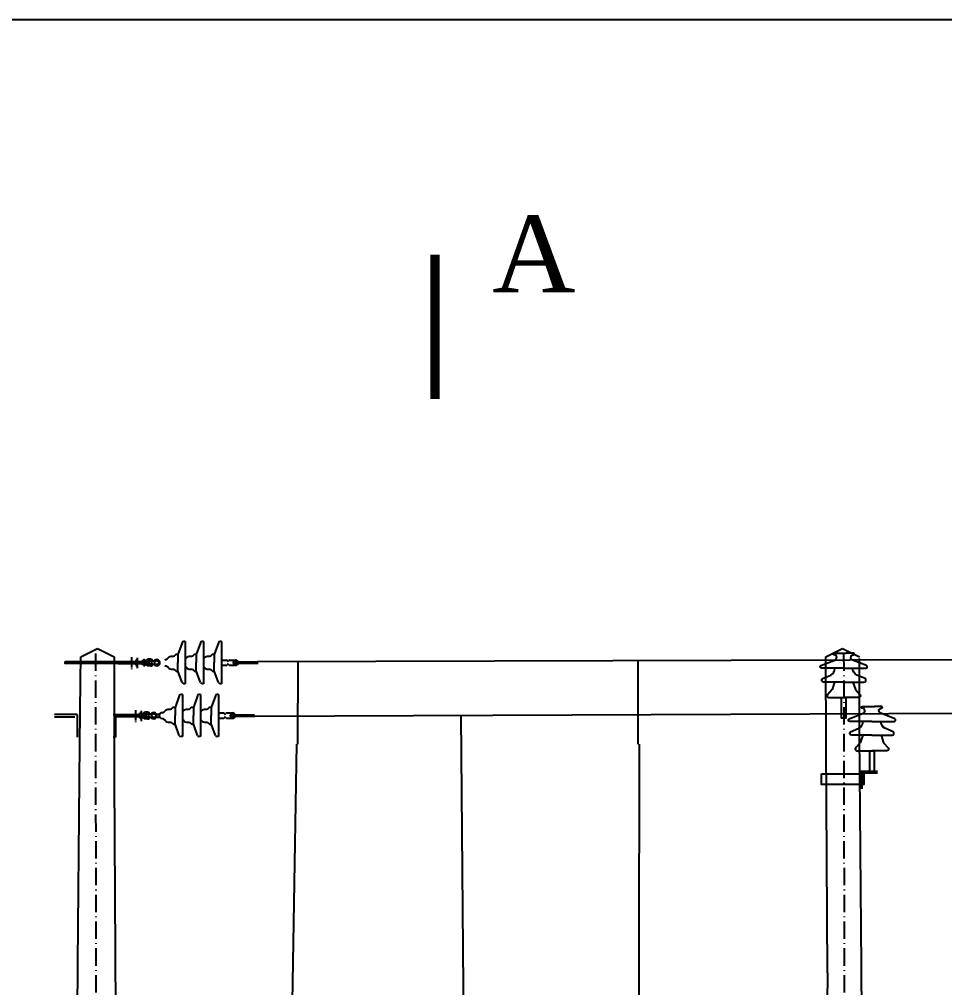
# Model space of a CAD drawing. Header units: inches. Extents: x -246336 to 136055, y -106871 to 69513.
# Drawn here: x -212290 to -209096, y 15568 to 18912 of the extents above; entities that cross this region are included whole.
import ezdxf

# ---------------------------------------------------------------- set-up
doc = ezdxf.new("R2010")
doc.units = ezdxf.units.IN
doc.header["$MEASUREMENT"] = 0
doc.linetypes.add('ACAD_ISO10W100', pattern=[18.5, 12, -3, 0.5, -3])
doc.linetypes.add('CENTER', pattern=[2, 1.25, -0.25, 0.25, -0.25])
for name, color, linetype in [('COT_MONG', 5, 'Continuous'), ('Layer1', 7, 'Continuous'), ('XA-TT1', 7, 'Continuous'), ('XA-TT2', 7, 'Continuous')]:
    doc.layers.add(name, color=color, linetype=linetype)
doc.styles.add('VIET4', font='Vhtime.ttf', dxfattribs={"height": 4})

# ---------------------------------------------------------------- blocks, each defined once
blk = doc.blocks.new('SUDUNG')
at = {"layer": 'XA-TT1', "linetype": 'Continuous'}
for points in [[(0, 1.167), (-0.515, 1.167, -0.756652), (-0.532, 1.227), (-0.207, 1.356, 0.805003), (-0.219, 1.476, -1.319257), (-0.218, 1.516), (-0.057, 1.516)], [(0, 1.167), (0.515, 1.167, 0.756652), (0.532, 1.227), (0.207, 1.356, -0.805003), (0.219, 1.476, 1.319257), (0.218, 1.516), (-0.059, 1.516)], [(0, 0.843), (-0.471, 0.843, -0.745259), (-0.495, 0.923), (-0.303, 1.007, 0.255502), (-0.206, 1.162)], [(0, 0.843), (0.471, 0.843, 0.745259), (0.495, 0.923), (0.303, 1.007, -0.255502), (0.206, 1.162)], [(-0.213, 0.843), (-0.271, 0.67), (-0.38, 0.548, 0.566381), (-0.348, 0.483), (0, 0.483)], [(0.213, 0.843), (0.271, 0.67), (0.38, 0.548, -0.566381), (0.348, 0.483), (0, 0.483)]]:
    blk.add_lwpolyline(points, format="xyb", dxfattribs=at)
blk.add_lwpolyline([(-0.052, 0.483), (-0.052, 0), (0.052, 0), (0.052, 0.483)], close=True, dxfattribs=at)
blk = doc.blocks.new('A$C12321B95')
at = {"layer": 'XA-TT1', "linetype": 'Continuous', "xscale": -2.7, "yscale": 2.7, "zscale": 2.7, "rotation": 90}
blk.add_blockref('SUDUNG', (4.095, 1.478), dxfattribs=at)

msp = doc.modelspace()

# ---------------------------------------------------------------- linework, layer by layer
at = {"color": 1}
msp.add_line((-216812.302, 18911.503), (-191394.958, 18911.503), dxfattribs=at)
for p, q in [((-211728.408, 16758.666), (-211742.865, 16718.333)), ((-211717.725, 16763.005), (-211722.243, 16763.005)), ((-211717.725, 16763.005), (-211717.725, 16617.658)), ((-211665.287, 16758.666), (-211679.744, 16718.333)), ((-211654.604, 16763.005), (-211659.122, 16763.005)), ((-211654.604, 16763.005), (-211654.604, 16617.658)), ((-211603.293, 16758.666), (-211617.75, 16718.333)), ((-211592.61, 16763.005), (-211597.128, 16763.005)), ((-211592.61, 16763.005), (-211592.61, 16617.658)), ((-211742.865, 16718.333), (-211742.865, 16690.332)), ((-211679.744, 16718.333), (-211679.744, 16690.332)), ((-211617.75, 16718.333), (-211617.75, 16690.332)), ((-211956.752, 16693.628), (-211878.789, 16693.628)), ((-211878.789, 16685.831), (-211948.956, 16685.831)), ((-211902.922, 16693.652), (-211902.922, 16685.856)), ((-211891.531, 16696.905), (-211891.531, 16695.267)), ((-211891.531, 16683.807), (-211891.531, 16685.444)), ((-211887.715, 16697.427), (-211887.715, 16696.905)), ((-211884.074, 16697.427), (-211887.715, 16697.427)), ((-211887.715, 16683.285), (-211887.715, 16683.807)), ((-211886.967, 16697.427), (-211886.967, 16699.328)), ((-211884.074, 16699.716), (-211886.254, 16699.716)), ((-211885.539, 16699.328), (-211885.539, 16697.427)), ((-211885.539, 16699.328), (-211885.539, 16697.427)), ((-211885.456, 16685.439), (-211885.456, 16695.267)), ((-211853.022, 16696.88), (-211867.399, 16696.88)), ((-211837.952, 16695.243), (-211867.399, 16695.243)), ((-211837.952, 16685.42), (-211867.399, 16685.42)), ((-211853.022, 16683.783), (-211867.399, 16683.783)), ((-211859.942, 16699.692), (-211857.762, 16699.692)), ((-211859.942, 16697.402), (-211856.301, 16697.402)), ((-211858.56, 16685.415), (-211858.56, 16695.243)), ((-211858.477, 16699.304), (-211858.477, 16697.402)), ((-211857.049, 16697.402), (-211857.049, 16699.304)), ((-211856.301, 16697.402), (-211856.301, 16696.88)), ((-211856.301, 16683.261), (-211856.301, 16683.783)), ((-211853.022, 16696.88), (-211848.095, 16701.792)), ((-211853.022, 16683.783), (-211848.095, 16678.871)), ((-211837.952, 16701.792), (-211848.095, 16701.792)), ((-211837.952, 16695.243), (-211826.763, 16695.243)), ((-211837.952, 16685.42), (-211826.763, 16685.42)), ((-211827.598, 16685.42), (-211825.522, 16685.42)), ((-211826.763, 16695.243), (-211825.522, 16695.243)), ((-211742.865, 16662.33), (-211742.865, 16690.332)), ((-211679.744, 16662.33), (-211679.744, 16690.332)), ((-211617.75, 16662.33), (-211617.75, 16690.332)), ((-211592.091, 16699.387), (-211574.656, 16699.387)), ((-211571.918, 16696.45), (-211572.805, 16697.336)), ((-211571.918, 16684.213), (-211572.805, 16683.327)), ((-211568.215, 16696.45), (-211567.329, 16697.336)), ((-211568.215, 16684.213), (-211567.329, 16683.327)), ((-211565.478, 16699.387), (-211563.494, 16699.387)), ((-211563.494, 16699.387), (-211543.877, 16699.387)), ((-211548.207, 16694.2), (-211543.877, 16694.2)), ((-211548.207, 16686.463), (-211543.877, 16686.463)), ((-211884.074, 16683.285), (-211887.715, 16683.285)), ((-211887.034, 16682.91), (-211887.034, 16681.009)), ((-211884.141, 16683.298), (-211886.321, 16683.298)), ((-211884.141, 16680.62), (-211886.321, 16680.62)), ((-211885.606, 16681.009), (-211885.606, 16682.91)), ((-211885.606, 16681.009), (-211885.606, 16682.91)), ((-211885.425, 16680.615), (-211885.425, 16679.284)), ((-211885.425, 16679.284), (-211884.074, 16679.284)), ((-211885.425, 16679.284), (-211885.001, 16678.92)), ((-211885.001, 16678.92), (-211884.074, 16678.92)), ((-211883.147, 16678.92), (-211884.074, 16678.92)), ((-211860.009, 16683.274), (-211857.829, 16683.274)), ((-211860.009, 16680.596), (-211857.829, 16680.596)), ((-211859.942, 16683.261), (-211856.301, 16683.261)), ((-211858.591, 16679.259), (-211859.942, 16679.259)), ((-211858.591, 16679.259), (-211859.015, 16678.896)), ((-211858.591, 16680.591), (-211858.591, 16679.259)), ((-211858.544, 16680.984), (-211858.544, 16682.886)), ((-211857.116, 16682.886), (-211857.116, 16680.984)), ((-211837.952, 16678.871), (-211848.095, 16678.871)), ((-211728.408, 16621.997), (-211742.865, 16662.33)), ((-211665.287, 16621.997), (-211679.744, 16662.33)), ((-211603.293, 16621.997), (-211617.75, 16662.33)), ((-211592.091, 16681.277), (-211574.656, 16681.277)), ((-211565.478, 16681.277), (-211543.877, 16681.277)), ((-211565.478, 16681.277), (-211563.494, 16681.277)), ((-211717.725, 16617.658), (-211722.243, 16617.658)), ((-211654.604, 16617.658), (-211659.122, 16617.658)), ((-211592.61, 16617.658), (-211597.128, 16617.658)), ((-211738.531, 16575.734), (-211752.988, 16535.401)), ((-211727.848, 16580.074), (-211732.366, 16580.074)), ((-211727.848, 16580.074), (-211727.848, 16434.726)), ((-211675.409, 16575.734), (-211689.866, 16535.401)), ((-211664.726, 16580.074), (-211669.244, 16580.074)), ((-211664.726, 16580.074), (-211664.726, 16434.726)), ((-211613.415, 16575.734), (-211627.872, 16535.401)), ((-211602.732, 16580.074), (-211607.25, 16580.074)), ((-211602.732, 16580.074), (-211602.732, 16434.726)), ((-211872.957, 16514.471), (-211872.957, 16516.372)), ((-211870.064, 16516.76), (-211872.244, 16516.76)), ((-211871.529, 16516.372), (-211871.529, 16514.471)), ((-211871.529, 16516.372), (-211871.529, 16514.471)), ((-211870.064, 16516.76), (-211867.885, 16516.76)), ((-211868.599, 16516.372), (-211868.599, 16514.471)), ((-211867.172, 16514.471), (-211867.172, 16516.372)), ((-211863.145, 16513.949), (-211858.218, 16518.86)), ((-211848.075, 16518.86), (-211858.218, 16518.86)), ((-211752.988, 16535.401), (-211752.988, 16507.4)), ((-211689.866, 16535.401), (-211689.866, 16507.4)), ((-211627.872, 16535.401), (-211627.872, 16507.4)), ((-211602.214, 16516.455), (-211584.778, 16516.455)), ((-211575.6, 16516.455), (-211573.616, 16516.455)), ((-211573.616, 16516.455), (-211553.999, 16516.455)), ((-212090.967, 16510.696), (-212168.93, 16510.696)), ((-212168.93, 16502.9), (-212098.764, 16502.9)), ((-211966.874, 16510.696), (-211888.912, 16510.696)), ((-211959.078, 16502.9), (-211959.078, 16432.734)), ((-211888.912, 16502.9), (-211959.078, 16502.9)), ((-211888.912, 16510.696), (-211888.912, 16502.9)), ((-211877.521, 16513.949), (-211877.521, 16512.312)), ((-211863.145, 16513.949), (-211877.521, 16513.949)), ((-211848.075, 16512.312), (-211877.521, 16512.312)), ((-211877.521, 16500.851), (-211877.521, 16502.488)), ((-211848.075, 16502.488), (-211877.521, 16502.488)), ((-211863.145, 16500.851), (-211877.521, 16500.851)), ((-211873.705, 16514.471), (-211873.705, 16513.949)), ((-211870.064, 16514.471), (-211873.705, 16514.471)), ((-211873.705, 16500.329), (-211873.705, 16500.851)), ((-211870.064, 16500.329), (-211873.705, 16500.329)), ((-211873.024, 16499.954), (-211873.024, 16498.053)), ((-211870.131, 16500.342), (-211872.311, 16500.342)), ((-211870.131, 16497.664), (-211872.311, 16497.664)), ((-211871.596, 16498.053), (-211871.596, 16499.954)), ((-211871.596, 16498.053), (-211871.596, 16499.954)), ((-211871.447, 16502.484), (-211871.447, 16512.312)), ((-211871.415, 16497.66), (-211871.415, 16496.328)), ((-211871.415, 16496.328), (-211870.064, 16496.328)), ((-211871.415, 16496.328), (-211870.991, 16495.965)), ((-211870.991, 16495.965), (-211870.064, 16495.965)), ((-211870.131, 16500.342), (-211867.952, 16500.342)), ((-211870.131, 16497.664), (-211867.952, 16497.664)), ((-211870.064, 16514.471), (-211866.424, 16514.471)), ((-211870.064, 16500.329), (-211866.424, 16500.329)), ((-211868.713, 16496.328), (-211870.064, 16496.328)), ((-211869.138, 16495.965), (-211870.064, 16495.965)), ((-211868.713, 16496.328), (-211869.138, 16495.965)), ((-211868.713, 16497.66), (-211868.713, 16496.328)), ((-211868.682, 16502.484), (-211868.682, 16512.312)), ((-211868.666, 16498.053), (-211868.666, 16499.954)), ((-211867.239, 16499.954), (-211867.239, 16498.053)), ((-211866.424, 16514.471), (-211866.424, 16513.949)), ((-211866.424, 16500.329), (-211866.424, 16500.851)), ((-211863.145, 16500.851), (-211858.218, 16495.939)), ((-211848.075, 16495.939), (-211858.218, 16495.939)), ((-211848.075, 16512.312), (-211836.885, 16512.312)), ((-211848.075, 16502.488), (-211836.885, 16502.488)), ((-211837.72, 16502.488), (-211835.644, 16502.488)), ((-211836.885, 16512.312), (-211835.644, 16512.312)), ((-211816.846, 16512.312), (-211806.519, 16512.312)), ((-211816.846, 16502.488), (-211806.519, 16502.488)), ((-211752.988, 16479.398), (-211752.988, 16507.4)), ((-211689.866, 16479.398), (-211689.866, 16507.4)), ((-211627.872, 16479.398), (-211627.872, 16507.4)), ((-211602.214, 16498.345), (-211584.778, 16498.345)), ((-211582.04, 16513.519), (-211582.927, 16514.404)), ((-211582.04, 16501.281), (-211582.927, 16500.395)), ((-211578.338, 16513.519), (-211577.451, 16514.404)), ((-211578.338, 16501.281), (-211577.451, 16500.395)), ((-211575.6, 16498.345), (-211553.999, 16498.345)), ((-211575.6, 16498.345), (-211573.616, 16498.345)), ((-211558.33, 16511.269), (-211553.999, 16511.269)), ((-211558.33, 16503.531), (-211553.999, 16503.531)), ((-211738.531, 16439.065), (-211752.988, 16479.398)), ((-211675.409, 16439.065), (-211689.866, 16479.398)), ((-211613.415, 16439.065), (-211627.872, 16479.398)), ((-211727.848, 16434.726), (-211732.366, 16434.726)), ((-211664.726, 16434.726), (-211669.244, 16434.726)), ((-211602.732, 16434.726), (-211607.25, 16434.726))]:
    msp.add_line(p, q)
at = {"color": 2, "linetype": 'ACAD_ISO10W100', "ltscale": 5}
for p, q in [((-212027.969, 16721.461), (-212014.075, 8197.879)), ((-209444.997, 16721.461), (-209431.103, 8197.879))]:
    msp.add_line(p, q, dxfattribs=at)
at = {"color": 4, "linetype": 'CENTER', "ltscale": 10}
for p, q in [((-211903.58, 16708.689), (-211903.58, 16667.976)), ((-211889.57, 16525.733), (-211889.57, 16485.021))]:
    msp.add_line(p, q, dxfattribs=at)
at = {"color": 4}
for p, q in [((-211885.001, 16685.444), (-211885.001, 16688.263)), ((-211884.068, 16706.447), (-211884.068, 16671.243)), ((-211883.147, 16685.444), (-211883.147, 16688.263)), ((-211861.324, 16688.239), (-211858.56, 16688.239)), ((-211885.001, 16678.92), (-211885.001, 16680.62)), ((-211883.147, 16678.92), (-211883.147, 16680.62)), ((-211870.058, 16523.491), (-211870.058, 16488.287)), ((-211871.447, 16505.307), (-211868.682, 16505.307)), ((-211870.991, 16502.488), (-211870.991, 16505.307)), ((-211870.991, 16495.965), (-211870.991, 16497.664)), ((-211869.138, 16502.488), (-211869.138, 16505.307)), ((-211869.138, 16495.965), (-211869.138, 16497.664))]:
    msp.add_line(p, q, dxfattribs=at)
at = {"color": 9}
for p, q in [((-211535.125, 16688.007), (-211466.428, 16688.007)), ((-211535.108, 16692.591), (-211468.849, 16692.591)), ((-211545.247, 16505.076), (-211476.55, 16505.076)), ((-211545.231, 16509.66), (-211478.971, 16509.66))]:
    msp.add_line(p, q, dxfattribs=at)
for points in [[(-211879.447, 16694.085), (-211848.326, 16694.085), (-211848.326, 16686.658), (-211879.447, 16686.658)], [(-211889.57, 16511.153), (-211858.449, 16511.153), (-211858.449, 16503.726), (-211889.57, 16503.726)]]:
    msp.add_lwpolyline(points)
for centre, radius in [((-211837.952, 16690.332), 4.912), ((-211816.123, 16690.332), 6.977), ((-211848.075, 16507.4), 4.912), ((-211826.245, 16507.4), 6.977)]:
    msp.add_circle(centre, radius)
for centre, radius, start, end in [((-211722.243, 16756.456), 6.549, 90, 160.280191), ((-211659.122, 16756.456), 6.549, 90, 160.280191), ((-211597.128, 16756.456), 6.549, 90, 160.280191), ((-211886.253, 16698.866), 0.85, 32.902195, 147.097805), ((-211859.942, 16696.735), 2.957, 60.302264, 119.697736), ((-211859.942, 16696.735), 2.957, 60.302264, 119.697736), ((-211857.763, 16698.842), 0.85, 32.902195, 147.097805), ((-211837.952, 16690.332), 11.46, 25.376934, 90), ((-211837.952, 16690.332), 11.46, 270, 334.623066), ((-211826.763, 16697.426), 2.183, 270, 326.30487), ((-211826.763, 16683.237), 2.183, 33.69513, 90), ((-211816.123, 16690.332), 10.605, 213.69513, 146.30487), ((-211577.213, 16695.217), 4.891, 25.670584, 58.48042), ((-211570.067, 16698.304), 2.62, 225.033937, 314.966063), ((-211570.067, 16682.359), 2.62, 45.033937, 134.966063), ((-211562.921, 16695.217), 4.891, 121.51958, 154.329416), ((-211548.207, 16690.332), 3.869, 90, 270), ((-211543.877, 16690.332), 9.055, 270, 90), ((-211543.877, 16690.332), 3.869, 270, 90), ((-211886.32, 16682.448), 0.85, 32.902195, 147.097805), ((-211886.32, 16681.47), 0.85, 212.902195, 327.097805), ((-211860.009, 16680.317), 2.957, 60.302264, 119.697736), ((-211860.009, 16683.553), 2.957, 240.302264, 299.697736), ((-211860.009, 16683.553), 2.957, 240.302264, 299.697736), ((-211857.83, 16682.424), 0.85, 32.902195, 147.097805), ((-211857.83, 16681.446), 0.85, 212.902195, 327.097805), ((-211577.213, 16685.446), 4.891, 301.51958, 334.329416), ((-211562.921, 16685.446), 4.891, 205.670584, 238.48042), ((-211722.243, 16624.207), 6.549, 199.719809, 270), ((-211659.122, 16624.207), 6.549, 199.719809, 270), ((-211597.128, 16624.207), 6.549, 199.719809, 270), ((-211732.366, 16573.525), 6.549, 90, 160.280191), ((-211669.244, 16573.525), 6.549, 90, 160.280191), ((-211607.25, 16573.525), 6.549, 90, 160.280191), ((-211872.243, 16515.91), 0.85, 32.902195, 147.097805), ((-211870.064, 16513.804), 2.957, 60.302264, 119.697736), ((-211870.064, 16513.804), 2.957, 60.302264, 119.697736), ((-211867.885, 16515.91), 0.85, 32.902195, 147.097805), ((-211848.075, 16507.4), 11.46, 25.376934, 90), ((-211826.245, 16507.4), 10.605, 213.69513, 146.30487), ((-211797.867, 16507.4), 9.949, 90, 270), ((-211587.335, 16512.286), 4.891, 25.670584, 58.48042), ((-211573.043, 16512.286), 4.891, 121.51958, 154.329416), ((-211553.999, 16507.4), 9.055, 270, 90), ((-211872.31, 16499.492), 0.85, 32.902195, 147.097805), ((-211872.31, 16498.515), 0.85, 212.902195, 327.097805), ((-211870.131, 16497.386), 2.957, 60.302264, 119.697736), ((-211870.131, 16500.621), 2.957, 240.302264, 299.697736), ((-211870.131, 16500.621), 2.957, 240.302264, 299.697736), ((-211867.952, 16499.492), 0.85, 32.902195, 147.097805), ((-211867.952, 16498.515), 0.85, 212.902195, 327.097805), ((-211848.075, 16507.4), 11.46, 270, 334.623066), ((-211836.885, 16514.494), 2.183, 270, 326.30487), ((-211836.885, 16500.305), 2.183, 33.69513, 90), ((-211587.335, 16502.514), 4.891, 301.51958, 334.329416), ((-211580.189, 16515.372), 2.62, 225.033937, 314.966063), ((-211580.189, 16499.428), 2.62, 45.033937, 134.966063), ((-211573.043, 16502.514), 4.891, 205.670584, 238.48042), ((-211558.33, 16507.4), 3.869, 90, 270), ((-211553.999, 16507.4), 3.869, 270, 90), ((-211732.366, 16441.275), 6.549, 199.719809, 270), ((-211669.244, 16441.275), 6.549, 199.719809, 270), ((-211607.25, 16441.275), 6.549, 199.719809, 270)]:
    msp.add_arc(centre, radius, start, end)
for points, knots in [([(-211787.744, 16700.28), (-211785.986, 16700.644), (-211782.37, 16701.39), (-211777.356, 16706.362), (-211770.257, 16715.593), (-211755.557, 16709.198), (-211749.83, 16721.199), (-211744.914, 16719.176), (-211742.865, 16718.333)], [0, 0, 0, 0, 0.079701967, 0.163913326, 0.315993444, 0.563196417, 0.687915557, 0.776992838, 0.776992838, 0.776992838, 0.776992838]), ([(-211717.725, 16703.062), (-211716.889, 16703.753), (-211713.725, 16707.024), (-211707.136, 16715.593), (-211692.436, 16709.198), (-211686.709, 16721.199), (-211681.792, 16719.176), (-211679.744, 16718.333)], [17.29277673, 17.29277673, 17.29277673, 17.29277673, 24.77903641, 47.76922816, 85.13929208, 103.99328155, 117.45923483, 117.45923483, 117.45923483, 117.45923483]), ([(-211654.604, 16704.085), (-211654.178, 16704.504), (-211651.394, 16707.462), (-211645.141, 16715.593), (-211630.442, 16709.198), (-211624.715, 16721.199), (-211619.798, 16719.176), (-211617.75, 16718.333)], [20.75435435, 20.75435435, 20.75435435, 20.75435435, 24.77903641, 47.76922816, 85.13929208, 103.99328155, 117.45923483, 117.45923483, 117.45923483, 117.45923483]), ([(-211787.744, 16680.383), (-211785.986, 16680.02), (-211782.37, 16679.273), (-211777.356, 16674.301), (-211770.257, 16665.07), (-211755.557, 16671.465), (-211749.83, 16659.464), (-211744.914, 16661.487), (-211742.865, 16662.33)], [0, 0, 0, 0, 0.079701967, 0.163913326, 0.315993444, 0.563196417, 0.687915557, 0.776992838, 0.776992838, 0.776992838, 0.776992838]), ([(-211717.725, 16677.601), (-211716.889, 16676.91), (-211713.725, 16673.639), (-211707.136, 16665.07), (-211692.436, 16671.465), (-211686.709, 16659.464), (-211681.792, 16661.487), (-211679.744, 16662.33)], [17.29277673, 17.29277673, 17.29277673, 17.29277673, 24.77903641, 47.76922816, 85.13929208, 103.99328155, 117.45923483, 117.45923483, 117.45923483, 117.45923483]), ([(-211654.604, 16676.578), (-211654.178, 16676.159), (-211651.394, 16673.201), (-211645.141, 16665.07), (-211630.442, 16671.465), (-211624.715, 16659.464), (-211619.798, 16661.487), (-211617.75, 16662.33)], [20.75435435, 20.75435435, 20.75435435, 20.75435435, 24.77903641, 47.76922816, 85.13929208, 103.99328155, 117.45923483, 117.45923483, 117.45923483, 117.45923483]), ([(-211797.867, 16517.349), (-211796.108, 16517.712), (-211792.492, 16518.459), (-211787.478, 16523.43), (-211780.379, 16532.662), (-211765.68, 16526.266), (-211759.953, 16538.267), (-211755.036, 16536.244), (-211752.988, 16535.401)], [0, 0, 0, 0, 0.079701967, 0.163913326, 0.315993444, 0.563196417, 0.687915557, 0.776992838, 0.776992838, 0.776992838, 0.776992838]), ([(-211727.848, 16520.13), (-211727.011, 16520.821), (-211723.847, 16524.093), (-211717.258, 16532.662), (-211702.558, 16526.266), (-211696.831, 16538.267), (-211691.915, 16536.244), (-211689.866, 16535.401)], [17.29277673, 17.29277673, 17.29277673, 17.29277673, 24.77903641, 47.76922816, 85.13929208, 103.99328155, 117.45923483, 117.45923483, 117.45923483, 117.45923483]), ([(-211664.726, 16521.153), (-211664.301, 16521.572), (-211661.517, 16524.53), (-211655.264, 16532.662), (-211640.564, 16526.266), (-211634.837, 16538.267), (-211629.92, 16536.244), (-211627.872, 16535.401)], [20.75435435, 20.75435435, 20.75435435, 20.75435435, 24.77903641, 47.76922816, 85.13929208, 103.99328155, 117.45923483, 117.45923483, 117.45923483, 117.45923483]), ([(-211797.867, 16497.451), (-211796.108, 16497.088), (-211792.492, 16496.341), (-211787.478, 16491.369), (-211780.379, 16482.138), (-211765.68, 16488.534), (-211759.953, 16476.533), (-211755.036, 16478.556), (-211752.988, 16479.398)], [0, 0, 0, 0, 0.079701967, 0.163913326, 0.315993444, 0.563196417, 0.687915557, 0.776992838, 0.776992838, 0.776992838, 0.776992838]), ([(-211727.848, 16494.669), (-211727.011, 16493.978), (-211723.847, 16490.707), (-211717.258, 16482.138), (-211702.558, 16488.534), (-211696.831, 16476.533), (-211691.915, 16478.556), (-211689.866, 16479.398)], [17.29277673, 17.29277673, 17.29277673, 17.29277673, 24.77903641, 47.76922816, 85.13929208, 103.99328155, 117.45923483, 117.45923483, 117.45923483, 117.45923483]), ([(-211664.726, 16493.646), (-211664.301, 16493.228), (-211661.517, 16490.27), (-211655.264, 16482.138), (-211640.564, 16488.534), (-211634.837, 16476.533), (-211629.92, 16478.556), (-211627.872, 16479.398)], [20.75435435, 20.75435435, 20.75435435, 20.75435435, 24.77903641, 47.76922816, 85.13929208, 103.99328155, 117.45923483, 117.45923483, 117.45923483, 117.45923483])]:
    msp.add_open_spline(points, degree=3, knots=knots)
at = {"layer": 'COT_MONG', "color": 7}
for p, q in [((-212078.476, 16710.449), (-212020.76, 16738.901)), ((-212020.76, 16738.901), (-211962.889, 16710.373)), ((-209506.138, 16710.449), (-209448.422, 16738.901)), ((-209448.422, 16738.901), (-209390.552, 16710.373))]:
    msp.add_line(p, q, dxfattribs=at)
at = {"layer": 'Layer1'}
msp.add_line((-211963.021, 16288.785), (-211957.701, 15296.329), dxfattribs=at)
at = {"layer": 'XA-TT1'}
for p, q in [((-211492.981, 16692.616), (-211490.56, 16688.031)), ((-209505.709, 16409.22), (-209506.032, 16710.502)), ((-211959.078, 16432.734), (-211966.874, 16432.734)), ((-209500.745, 15619.577), (-209505.709, 16409.22))]:
    msp.add_line(p, q, dxfattribs=at)
at = {"layer": 'XA-TT1', "color": 6}
for p, q in [((-207240.251, 16705.964), (-211468.849, 16692.591)), ((-211476.55, 16505.076), (-207533.444, 16521.74))]:
    msp.add_line(p, q, dxfattribs=at)
at = {"layer": 'XA-TT1', "color": 7}
msp.add_line((-209347.536, 16314.396), (-209364.696, 16314.396), dxfattribs=at)
at = {"layer": 'XA-TT1', "const_width": 33, "flags": 128}
msp.add_lwpolyline([(-210855.825, 18099.566), (-210855.825, 17601.145)], dxfattribs=at)
at = {"layer": 'XA-TT1', "flags": 128}
msp.add_lwpolyline([(-210855.825, 17850.356, 0, 66, 0), (-210683.753, 17850.356, 0, 0, 0), (-210397.179, 17850.356, 0, 0, 0)], format="xyseb", dxfattribs=at)
at = {"layer": 'XA-TT1'}
for points in [[(-212132.592, 16694.085), (-211879.447, 16694.085), (-211879.447, 16687.624), (-212132.592, 16687.624)], [(-209521.97, 16306.397), (-209374.787, 16306.397), (-209374.787, 16268.97), (-209521.97, 16268.97)]]:
    msp.add_lwpolyline(points, close=True, dxfattribs=at)
at = {"layer": 'XA-TT1', "color": 7, "flags": 128}
for points in [[(-212079.275, 16627.491), (-212078.476, 16710.449)], [(-211962.889, 16710.373), (-211962.915, 16627.491)], [(-209389.981, 16477.861), (-209390.37, 16704.424)], [(-212081.378, 16409.22), (-212079.275, 16627.491)], [(-211962.915, 16627.491), (-211963.021, 16288.785)], [(-209389.92, 16409.22), (-209389.981, 16477.861)], [(-209383.392, 15642.478), (-209389.951, 16443.541)], [(-212082.578, 16284.579), (-212081.378, 16409.22)], [(-212088.657, 15653.656), (-212082.578, 16284.579)], [(-209327.925, 16314.421), (-209387.985, 16314.421), (-209387.985, 16254.361)], [(-209327.925, 16308.415), (-209381.979, 16308.415), (-209381.979, 16254.361)], [(-212091.149, 15296.329), (-212088.657, 15653.656)], [(-209500.745, 15619.577), (-209504.247, 15296.329)], [(-209380.827, 15296.329), (-209383.392, 15642.478)]]:
    msp.add_lwpolyline(points, dxfattribs=at)
at = {"layer": 'XA-TT1', "color": 2, "flags": 128}
for points in [[(-211329.147, 16693.387), (-211330.025, 16409.22)], [(-210155.002, 16700.071), (-210155.454, 16409.22)], [(-210766.413, 16508.077), (-210753.08, 14902.189)], [(-211334.069, 16409.22), (-211359.541, 14902.189)], [(-210150.961, 16409.22), (-210153.305, 14902.189)]]:
    msp.add_lwpolyline(points, dxfattribs=at)
at = {"layer": 'XA-TT2'}
for points in [[(-212090.967, 16510.696), (-212090.967, 16433.067)], [(-209505.679, 16434.775), (-209505.679, 16512.404)]]:
    msp.add_lwpolyline(points, dxfattribs=at)

# ---------------------------------------------------------------- block references
at = {"layer": 'XA-TT1', "xscale": 54.92526375027229, "yscale": 54.92526375027229, "zscale": 54.92526375020557, "rotation": 270}
for p in [(-209525.848, 16723.152), (-209428.616, 16539.289)]:
    msp.add_blockref('A$C12321B95', p, dxfattribs=at)

# ---------------------------------------------------------------- texts
at = {"layer": 'XA-TT1', "insert": (-210658.094, 18233.465), "char_height": 264, "width": 421.08, "attachment_point": 1, "style": 'VIET4'}
msp.add_mtext('A', dxfattribs=at)

doc.saveas('drawing.dxf')
